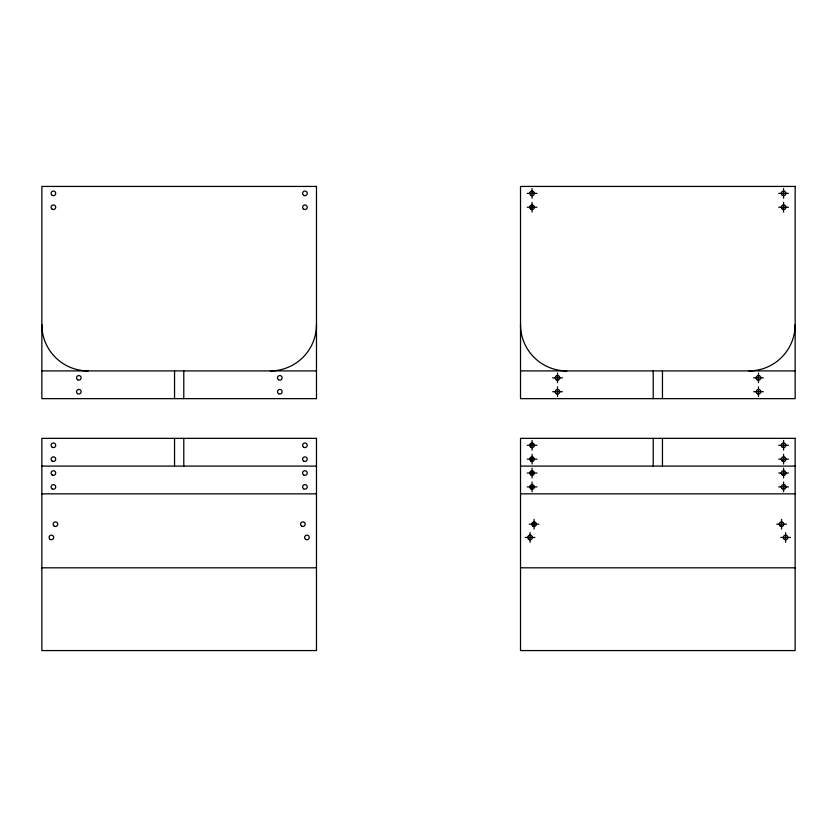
<?xml version="1.0" encoding="UTF-8"?>
<svg xmlns="http://www.w3.org/2000/svg" width="837" height="837" viewBox="0 0 837 837"><rect width="100%" height="100%" fill="white"/><g stroke="black" fill="none" stroke-linecap="round" stroke-linejoin="round"><path stroke-width="1.26" d="M527.237 193.368L536.925 193.368M778.724 193.368L788.412 193.368M527.237 207.231L536.925 207.231M778.724 207.231L788.412 207.231M41.85 370.906L316.48 370.906M520.52 370.906L795.15 370.906M552.671 377.843L562.349 377.843M753.635 377.843L763.323 377.843M552.671 391.706L562.349 391.706M753.635 391.706L763.323 391.706M527.237 445.294L536.925 445.294M778.745 445.294L788.433 445.294M527.237 459.157L536.925 459.157M778.745 459.157L788.433 459.157M41.85 466.094L316.48 466.094M520.52 466.094L795.15 466.094M527.237 473.031L536.925 473.031M778.745 473.031L788.433 473.031M527.237 486.904L536.925 486.904M778.745 486.904L788.433 486.904M41.85 493.84L316.48 493.84M520.52 493.84L795.15 493.84M529.266 524.192L538.944 524.192M776.726 524.192L786.403 524.192M525.207 537.459L534.895 537.459M780.775 537.459L790.463 537.459M41.85 567.81L316.48 567.81M520.52 567.81L795.15 567.81M785.619 532.614L785.619 542.303M783.589 440.45L783.589 450.139M783.589 454.324L783.589 464.001M783.589 468.186L783.589 477.875M783.589 482.06L783.589 491.748M783.568 188.524L783.568 198.202M783.568 202.397L783.568 212.075M781.559 519.348L781.559 529.036M758.479 372.999L758.479 382.676M758.479 386.861L758.479 396.55M662.454 370.906L662.454 398.642M662.454 438.358L662.454 466.094M653.216 370.906L653.216 398.642M653.216 438.358L653.216 466.094M557.505 372.999L557.505 382.676M557.505 386.861L557.505 396.55M534.111 519.348L534.111 529.036M532.081 188.524L532.081 198.202M532.081 202.397L532.081 212.075M532.081 440.45L532.081 450.139M532.081 454.324L532.081 464.001M532.081 468.186L532.081 477.875M532.081 482.06L532.081 491.748M530.051 532.614L530.051 542.303M183.784 370.906L183.784 398.642M183.784 438.358L183.784 466.094M174.546 370.906L174.546 398.642M174.546 438.358L174.546 466.094M795.15 324.672A46.234 46.234 0 0 1 748.916 370.906M566.754 370.906A46.234 46.234 0 0 1 520.52 324.672M316.48 324.672A46.234 46.234 0 0 1 270.246 370.906M88.084 370.906A46.234 46.234 0 0 1 41.85 324.672M316.48 186.431L41.85 186.431L41.85 398.642L316.48 398.642L316.48 186.431M795.15 186.431L520.52 186.431L520.52 398.642L795.15 398.642L795.15 186.431M316.48 438.358L41.85 438.358L41.85 650.569L316.48 650.569L316.48 438.358M795.15 438.358L520.52 438.358L520.52 650.569L795.15 650.569L795.15 438.358M530.92 195.366A2.312 2.312 0 0 0 534.393 193.368A2.312 2.312 0 0 0 530.92 191.359A2.312 2.312 0 0 0 530.92 195.366M530.92 209.24A2.312 2.312 0 0 0 534.393 207.231A2.312 2.312 0 0 0 530.92 205.232A2.312 2.312 0 0 0 530.92 209.24M782.438 209.24A2.312 2.312 0 0 0 785.901 207.231A2.312 2.312 0 0 0 782.438 205.232A2.312 2.312 0 0 0 782.438 209.24M782.438 195.366A2.312 2.312 0 0 0 785.901 193.368A2.312 2.312 0 0 0 782.438 191.359A2.312 2.312 0 0 0 782.438 195.366M530.784 461.072A2.312 2.312 0 0 0 534.383 459.325A2.312 2.312 0 0 0 531.066 457.086A2.312 2.312 0 0 0 530.784 461.072M530.92 447.293A2.312 2.312 0 0 0 534.393 445.294A2.312 2.312 0 0 0 530.92 443.286A2.312 2.312 0 0 0 530.92 447.293M782.292 447.209A2.312 2.312 0 0 0 785.901 445.462A2.312 2.312 0 0 0 782.585 443.212A2.312 2.312 0 0 0 782.292 447.209M782.292 461.072A2.312 2.312 0 0 0 785.901 459.325A2.312 2.312 0 0 0 782.585 457.086A2.312 2.312 0 0 0 782.292 461.072M784.342 539.384A2.312 2.312 0 0 0 787.931 537.595A2.312 2.312 0 0 0 784.583 535.387A2.312 2.312 0 0 0 784.342 539.384M780.293 526.117A2.312 2.312 0 0 0 783.871 524.328A2.312 2.312 0 0 0 780.534 522.121A2.312 2.312 0 0 0 780.293 526.117M532.928 526.18A2.312 2.312 0 0 0 536.423 524.213A2.312 2.312 0 0 0 532.97 522.173A2.312 2.312 0 0 0 532.928 526.18M528.879 539.447A2.312 2.312 0 0 0 532.363 537.48A2.312 2.312 0 0 0 528.921 535.439A2.312 2.312 0 0 0 528.879 539.447M530.92 475.039A2.312 2.312 0 0 0 534.393 473.031A2.312 2.312 0 0 0 530.92 471.032A2.312 2.312 0 0 0 530.92 475.039M530.92 488.902A2.312 2.312 0 0 0 534.393 486.904A2.312 2.312 0 0 0 530.92 484.905A2.312 2.312 0 0 0 530.92 488.902M782.292 488.818A2.312 2.312 0 0 0 785.901 487.071A2.312 2.312 0 0 0 782.585 484.822A2.312 2.312 0 0 0 782.292 488.818M782.292 474.945A2.312 2.312 0 0 0 785.901 473.198A2.312 2.312 0 0 0 782.585 470.949A2.312 2.312 0 0 0 782.292 474.945M757.328 393.714A2.312 2.312 0 0 0 760.791 391.706A2.312 2.312 0 0 0 757.328 389.707A2.312 2.312 0 0 0 757.328 393.714M757.15 379.726A2.312 2.312 0 0 0 760.781 378.042A2.312 2.312 0 0 0 757.506 375.74A2.312 2.312 0 0 0 757.15 379.726M556.354 393.714A2.312 2.312 0 0 0 559.817 391.706A2.312 2.312 0 0 0 556.354 389.707A2.312 2.312 0 0 0 556.354 393.714M556.354 379.841A2.312 2.312 0 0 0 559.817 377.843A2.312 2.312 0 0 0 556.354 375.834A2.312 2.312 0 0 0 556.354 379.841M52.25 195.366A2.312 2.312 0 0 0 55.723 193.368A2.312 2.312 0 0 0 52.25 191.359A2.312 2.312 0 0 0 52.25 195.366M52.25 209.24A2.312 2.312 0 0 0 55.723 207.231A2.312 2.312 0 0 0 52.25 205.232A2.312 2.312 0 0 0 52.25 209.24M303.768 209.24A2.312 2.312 0 0 0 307.231 207.231A2.312 2.312 0 0 0 303.768 205.232A2.312 2.312 0 0 0 303.768 209.24M303.768 195.366A2.312 2.312 0 0 0 307.231 193.368A2.312 2.312 0 0 0 303.768 191.359A2.312 2.312 0 0 0 303.768 195.366M52.114 461.072A2.312 2.312 0 0 0 55.713 459.325A2.312 2.312 0 0 0 52.396 457.086A2.312 2.312 0 0 0 52.114 461.072M52.25 447.293A2.312 2.312 0 0 0 55.723 445.294A2.312 2.312 0 0 0 52.25 443.286A2.312 2.312 0 0 0 52.25 447.293M303.768 447.293A2.312 2.312 0 0 0 307.231 445.294A2.312 2.312 0 0 0 303.768 443.286A2.312 2.312 0 0 0 303.768 447.293M303.622 461.072A2.312 2.312 0 0 0 307.221 459.325A2.312 2.312 0 0 0 303.915 457.086A2.312 2.312 0 0 0 303.622 461.072M305.672 539.384A2.312 2.312 0 0 0 309.251 537.595A2.312 2.312 0 0 0 305.913 535.387A2.312 2.312 0 0 0 305.672 539.384M301.623 526.117A2.312 2.312 0 0 0 305.202 524.328A2.312 2.312 0 0 0 301.864 522.121A2.312 2.312 0 0 0 301.623 526.117M54.259 526.18A2.312 2.312 0 0 0 57.743 524.213A2.312 2.312 0 0 0 54.3 522.173A2.312 2.312 0 0 0 54.259 526.18M50.199 539.447A2.312 2.312 0 0 0 53.694 537.48A2.312 2.312 0 0 0 50.251 535.439A2.312 2.312 0 0 0 50.199 539.447M52.114 474.945A2.312 2.312 0 0 0 55.713 473.198A2.312 2.312 0 0 0 52.396 470.949A2.312 2.312 0 0 0 52.114 474.945M52.25 488.902A2.312 2.312 0 0 0 55.723 486.904A2.312 2.312 0 0 0 52.25 484.905A2.312 2.312 0 0 0 52.25 488.902M303.622 488.818A2.312 2.312 0 0 0 307.221 487.071A2.312 2.312 0 0 0 303.915 484.822A2.312 2.312 0 0 0 303.622 488.818M303.622 474.945A2.312 2.312 0 0 0 307.221 473.198A2.312 2.312 0 0 0 303.915 470.949A2.312 2.312 0 0 0 303.622 474.945M278.648 393.714A2.312 2.312 0 0 0 282.121 391.706A2.312 2.312 0 0 0 278.648 389.707A2.312 2.312 0 0 0 278.648 393.714M278.48 379.726A2.312 2.312 0 0 0 282.111 378.042A2.312 2.312 0 0 0 278.836 375.74A2.312 2.312 0 0 0 278.48 379.726M77.506 393.599A2.312 2.312 0 0 0 81.137 391.915A2.312 2.312 0 0 0 77.862 389.613A2.312 2.312 0 0 0 77.506 393.599M77.684 379.841A2.312 2.312 0 0 0 81.147 377.843A2.312 2.312 0 0 0 77.684 375.834A2.312 2.312 0 0 0 77.684 379.841"/></g></svg>
